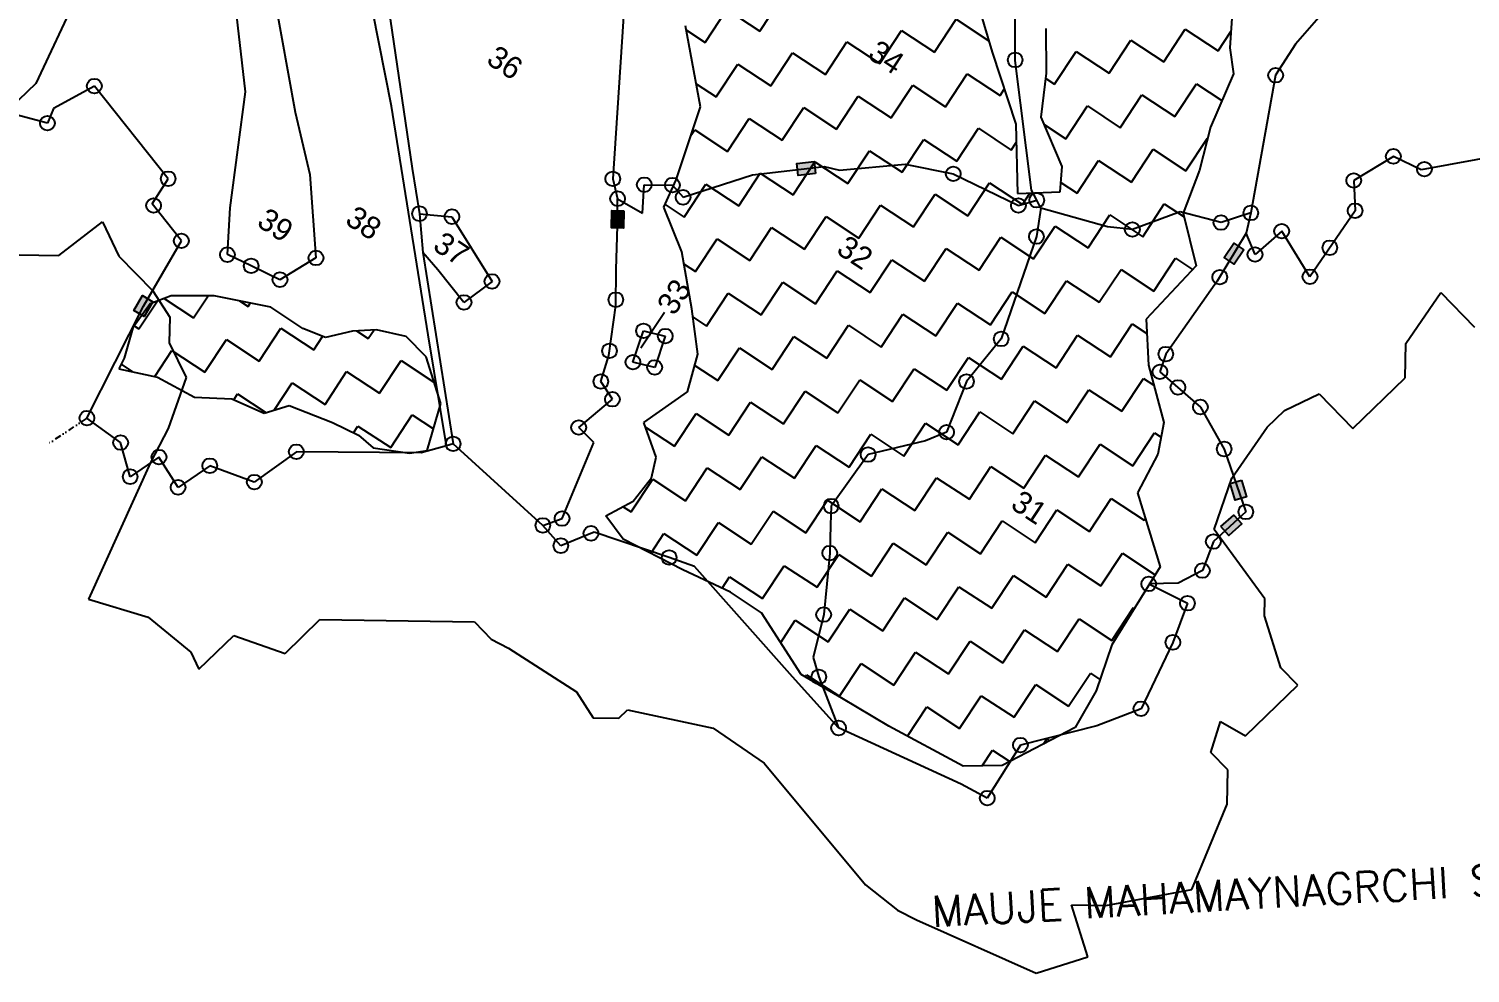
# Model space of a CAD drawing. Header units: metres. Extents: x 301361 to 304244, y 1956232 to 1958987.
# Drawn here: x 302078 to 303224, y 1956245 to 1956996 of the extents above; entities that cross this region are included whole.
import ezdxf

# ---------------------------------------------------------------- set-up
doc = ezdxf.new("R2010")
doc.units = ezdxf.units.M
doc.linetypes.add('DIVIDE', pattern=[1.25, 0.5, -0.25, 0, -0.25, 0, -0.25])
for name, color, linetype in [('POLY_HATCH', 12, 'Continuous'), ('POLY_PARCEL', 6, 'Continuous'), ('POLY_WATER', 4, 'Continuous'), ('TEXT_MAPOUT', 7, 'Continuous'), ('TEXT_PARCEL', 7, 'Continuous'), ('V_BOUND_LINE', 7, 'Continuous'), ('V_DIVIDE_LINE', 7, 'DIVIDE'), ('VILLAGE BOUNDRY', 15, 'Continuous')]:
    doc.layers.add(name, color=color, linetype=linetype)
doc.styles.get("Standard").update_dxf_attribs({"font": 'simplex.shx'})
doc.styles.add('TEXT_MAP', font='')
doc.styles.get('TEXT_MAP').set_extended_font_data('Kruti Dev 050')
doc.dimstyles.get("Standard").update_dxf_attribs({"dimtxt": 0.18, "dimasz": 0.18, "dimexe": 0.18, "dimexo": 0.0625, "dimgap": 0.09, "dimtad": 0, "dimtih": 1, "dimtoh": 1, "dimdec": 4, "dimzin": 0, "dimdsep": 46, "dimtxsty": 'Standard', "dimcen": 0.09, "dimadec": 0, "dimazin": 0, "dimtfac": 1, "dimtdec": 4, "dimtofl": 0, "dimtmove": 0, "dimatfit": 3, "dimfxl": 1, "dimtolj": 1, "dimtzin": 0, "dimarcsym": 0})

msp = doc.modelspace()

# ---------------------------------------------------------------- hatches: boundary and pattern name
for points in [[(302689, 1956888.8), (302690.1, 1956879.4), (302703.7, 1956881), (302702.6, 1956890.4)], [(302541.5, 1956837.7), (302551, 1956837.5), (302551.3, 1956851.2), (302541.9, 1956851.4)], [(303028.7, 1956814.2), (303036.6, 1956808.9), (303044.2, 1956820.3), (303036.4, 1956825.6)], [(302161.8, 1956772), (302170, 1956767.2), (302176.9, 1956779), (302168.7, 1956783.8)], [(303037.3, 1956621.1), (303046.4, 1956623.8), (303042.5, 1956637), (303033.4, 1956634.3)], [(303042.6, 1956602.3), (303036.3, 1956609.3), (303026.1, 1956600.2), (303032.4, 1956593.1)]]:
    msp.add_hatch(color=256).paths.add_polyline_path(points)

# ---------------------------------------------------------------- linework, layer by layer
for points in [[(302703.7, 1956881), (302690.1, 1956879.4), (302689, 1956888.8), (302702.6, 1956890.4)], [(302551.3, 1956851.2), (302551, 1956837.5), (302541.5, 1956837.7), (302541.9, 1956851.4)], [(303044.2, 1956820.3), (303036.6, 1956808.9), (303028.7, 1956814.2), (303036.4, 1956825.6)], [(302176.9, 1956779), (302170, 1956767.2), (302161.8, 1956772), (302168.7, 1956783.8)], [(303042.5, 1956637), (303046.4, 1956623.8), (303037.3, 1956621.1), (303033.4, 1956634.3)], [(303026.1, 1956600.2), (303036.3, 1956609.3), (303042.6, 1956602.3), (303032.4, 1956593.1)]]:
    msp.add_lwpolyline(points, close=True)
for centre in [(302862.5, 1956971.3), (303069.6, 1956959.1), (302130.4, 1956950.5), (302093.1, 1956921), (303163.2, 1956894.6), (303187.9, 1956884.4), (302189.1, 1956876.8), (302542.6, 1956876.7), (302567.6, 1956872), (302813.3, 1956880.7), (303131.7, 1956875.4), (302546.4, 1956860.9), (302590, 1956871.7), (302598.5, 1956862), (302177.5, 1956855.5), (302388.9, 1956849), (302865.1, 1956855.5), (302879.7, 1956859.7), (303049.9, 1956849.6), (303132.8, 1956851.3), (302414.7, 1956846.6), (303026.2, 1956841.9), (302199.6, 1956827.4), (302879.4, 1956830.8), (302955.7, 1956836.4), (303074.4, 1956835.1), (302236.2, 1956816.4), (303053.2, 1956816.5), (303112.7, 1956821.9), (302255.1, 1956807.5), (302306.6, 1956813.8), (302278, 1956796.5), (302446.6, 1956795.1), (303025.2, 1956798.5), (303096.9, 1956798.8), (302545, 1956780.5), (302424.3, 1956778.4), (302567, 1956755.8), (302584.3, 1956751.6), (302851.4, 1956749.4), (302540, 1956739.9), (302982.3, 1956737.3), (302558.6, 1956730.9), (302575.9, 1956726.7), (302977.6, 1956723.2), (302533.1, 1956715.5), (302823.8, 1956715.5), (302542.3, 1956701.4), (302991.9, 1956710.8), (303009.8, 1956695.2), (302124.5, 1956686.4), (302515.5, 1956678.9), (302151.3, 1956666.9), (302415.7, 1956665.9), (302808, 1956675.2), (302181.8, 1956655.4), (302291, 1956659.6), (302745.6, 1956657.4), (303028.7, 1956661.8), (302222.2, 1956648.5), (302158.9, 1956639.8), (302197, 1956631.3), (302257.6, 1956635.5), (302716.2, 1956616.4), (303045.9, 1956611.8), (302487, 1956601), (302502.3, 1956606.5), (302525.3, 1956594.7), (303020.1, 1956588.2), (302501.3, 1956584.9), (302587.4, 1956575.5), (302715.1, 1956579), (303011.4, 1956565.1), (302968.7, 1956554.5), (302710.3, 1956530.1), (302999.5, 1956539.1), (302987.9, 1956508), (302706.4, 1956480.6), (302962.6, 1956455.2), (302722.1, 1956439.9), (302866.7, 1956426.3), (302840.3, 1956384.1)]:
    msp.add_circle(centre, 5.87)
at = {"layer": 'POLY_HATCH', "ltscale": 10}
for p, q in [((302829.6, 1957027.2), (302844.1, 1956977.5)), ((303035.3, 1957012.5), (303033.2, 1956980.8)), ((302612.3, 1956934.1), (302600.5, 1956998.5)), ((302887.3, 1956960.8), (302887.1, 1956996.3)), ((303033.2, 1956980.8), (303036.1, 1956960.1)), ((302844.1, 1956977.5), (302863, 1956920.2)), ((302883.1, 1956925.8), (302887.3, 1956960.8)), ((303036.1, 1956960.1), (303017.7, 1956917.9)), ((302593, 1956876), (302612.3, 1956934.1)), ((302899.8, 1956886.5), (302883.1, 1956925.8)), ((302863, 1956920.2), (302864.3, 1956865)), ((303017.7, 1956917.9), (303009.2, 1956883.5)), ((302898.2, 1956866.3), (302899.8, 1956886.5)), ((303009.2, 1956883.5), (302996.2, 1956849.5)), ((302583.2, 1956854.1), (302593, 1956876)), ((302864.3, 1956865), (302898.2, 1956866.3)), ((302597.6, 1956818.7), (302583.2, 1956854.1)), ((302996.2, 1956849.5), (303006.3, 1956807.5)), ((302605.5, 1956773.4), (302597.6, 1956818.7)), ((303006.3, 1956807.5), (302966.6, 1956765.2)), ((302174.8, 1956777.4), (302160.9, 1956758.1)), ((302191.4, 1956783.6), (302174.8, 1956777.4)), ((302225.6, 1956783.7), (302191.4, 1956783.6)), ((302270.8, 1956774.5), (302225.6, 1956783.7)), ((302296.2, 1956757.7), (302270.8, 1956774.5)), ((302610.1, 1956737.3), (302605.5, 1956773.4)), ((302966.6, 1956765.2), (302968.5, 1956728.6)), ((302160.9, 1956758.1), (302154.2, 1956734.1)), ((302314.1, 1956750.4), (302296.2, 1956757.7)), ((302335.7, 1956755.5), (302314.1, 1956750.4)), ((302354.7, 1956756.7), (302335.7, 1956755.5)), ((302378.4, 1956751.2), (302354.7, 1956756.7)), ((302394.1, 1956735.2), (302378.4, 1956751.2)), ((302154.2, 1956734.1), (302149.8, 1956725.7)), ((302405.9, 1956697.9), (302394.1, 1956735.2)), ((302602.1, 1956707.2), (302610.1, 1956737.3)), ((302149.8, 1956725.7), (302180.7, 1956718.9)), ((302180.7, 1956718.9), (302210, 1956703)), ((302968.5, 1956728.6), (302980.7, 1956682.8)), ((302567.2, 1956683), (302602.1, 1956707.2)), ((302210, 1956703), (302239.8, 1956701.6)), ((302239.8, 1956701.6), (302265.4, 1956690.4)), ((302265.4, 1956690.4), (302285.4, 1956696.5)), ((302285.4, 1956696.5), (302319.8, 1956683)), ((302395, 1956660.7), (302405.9, 1956697.9)), ((302319.8, 1956683), (302340.4, 1956672.8)), ((302577.2, 1956655.2), (302567.2, 1956683)), ((302340.4, 1956672.8), (302352, 1956662.8)), ((302980.7, 1956682.8), (302975.9, 1956657.6)), ((302352, 1956662.8), (302381.1, 1956658.5)), ((302381.1, 1956658.5), (302395, 1956660.7)), ((302573.5, 1956638.8), (302577.2, 1956655.2)), ((302975.9, 1956657.6), (302959.9, 1956627)), ((302558.8, 1956620.2), (302573.5, 1956638.8)), ((302959.9, 1956627), (302977.7, 1956568)), ((302537, 1956608.6), (302558.8, 1956620.2)), ((302550.8, 1956590.1), (302537, 1956608.6)), ((302598.4, 1956565.7), (302550.8, 1956590.1)), ((302636.2, 1956547.8), (302598.4, 1956565.7)), ((302977.7, 1956568), (302939.3, 1956506.1)), ((302660.9, 1956531.6), (302636.2, 1956547.8)), ((302692.3, 1956482.5), (302660.9, 1956531.6)), ((302939.3, 1956506.1), (302926.9, 1956469.4)), ((302724.7, 1956463.6), (302692.3, 1956482.5)), ((302926.9, 1956469.4), (302910.1, 1956440.4)), ((302762, 1956441.3), (302724.7, 1956463.6)), ((302821.2, 1956409.4), (302762, 1956441.3)), ((302910.1, 1956440.4), (302852.3, 1956410.1)), ((302852.3, 1956410.1), (302821.2, 1956409.4))]:
    msp.add_line(p, q, dxfattribs=at)
at = {"layer": 'POLY_HATCH', "linetype": 'Continuous'}
for p, q in [((302659.4, 1956994.1), (302676.6, 1957020.2)), ((302616, 1956985.2), (302633.2, 1957011.3)), ((302633.2, 1957011.3), (302659.4, 1956994.1)), ((302601.1, 1956995), (302616, 1956985.2)), ((302754.9, 1956968.5), (302772.2, 1956994.7)), ((302772.2, 1956994.7), (302798.3, 1956977.4)), ((302798.3, 1956977.4), (302815.5, 1957003.6)), ((302815.5, 1957003.6), (302841.5, 1956986.4)), ((302980.6, 1956969.7), (302997.8, 1956995.8)), ((302997.8, 1956995.8), (303023.9, 1956978.6)), ((303023.9, 1956978.6), (303034.1, 1956994)), ((302711.6, 1956959.6), (302728.8, 1956985.8)), ((302728.8, 1956985.8), (302754.9, 1956968.5)), ((302937.2, 1956960.8), (302954.4, 1956986.9)), ((302954.4, 1956986.9), (302980.6, 1956969.7)), ((302668.3, 1956950.7), (302685.5, 1956976.9)), ((302685.5, 1956976.9), (302711.6, 1956959.6)), ((302893.9, 1956951.9), (302911.1, 1956978)), ((302911.1, 1956978), (302937.2, 1956960.8)), ((302624.9, 1956941.9), (302642.1, 1956968)), ((302642.1, 1956968), (302668.3, 1956950.7)), ((302807.2, 1956934.1), (302824.4, 1956960.2)), ((302824.4, 1956960.2), (302850.5, 1956943)), ((302609, 1956952.4), (302624.9, 1956941.9)), ((302763.8, 1956925.2), (302781.1, 1956951.3)), ((302781.1, 1956951.3), (302807.2, 1956934.1)), ((302850.5, 1956943), (302853.8, 1956948)), ((302886.8, 1956956.5), (302893.9, 1956951.9)), ((302989.4, 1956926.3), (303006.7, 1956952.4)), ((303006.7, 1956952.4), (303026.9, 1956939.1)), ((302720.5, 1956916.3), (302737.7, 1956942.4)), ((302737.7, 1956942.4), (302763.8, 1956925.2)), ((302946.1, 1956917.4), (302963.3, 1956943.6)), ((302963.3, 1956943.6), (302989.4, 1956926.3)), ((302633.8, 1956898.5), (302651, 1956924.6)), ((302651, 1956924.6), (302677.2, 1956907.4)), ((302677.2, 1956907.4), (302694.4, 1956933.5)), ((302694.4, 1956933.5), (302720.5, 1956916.3)), ((302902.8, 1956908.5), (302920, 1956934.7)), ((302920, 1956934.7), (302946.1, 1956917.4)), ((302604.7, 1956911.2), (302607.7, 1956915.7)), ((302607.7, 1956915.7), (302633.8, 1956898.5)), ((302816.1, 1956890.7), (302833.3, 1956916.9)), ((302833.3, 1956916.9), (302859.4, 1956899.6)), ((302885.7, 1956919.8), (302902.8, 1956908.5)), ((302772.7, 1956881.9), (302790, 1956908)), ((302790, 1956908), (302816.1, 1956890.7)), ((302859.4, 1956899.6), (302863.3, 1956905.6)), ((302998.3, 1956883), (303015.5, 1956909)), ((302686, 1956864.1), (302703.3, 1956890.2)), ((302703.3, 1956890.2), (302729.4, 1956873)), ((302729.4, 1956873), (302746.6, 1956899.1)), ((302746.6, 1956899.1), (302772.7, 1956881.9)), ((302911.7, 1956865.2), (302928.9, 1956891.3)), ((302928.9, 1956891.3), (302955, 1956874.1)), ((302955, 1956874.1), (302972.2, 1956900.2)), ((302972.2, 1956900.2), (302998.3, 1956883)), ((302642.7, 1956855.2), (302659.9, 1956881.3)), ((302659.9, 1956881.3), (302686, 1956864.1)), ((302599.4, 1956846.3), (302616.6, 1956872.4)), ((302616.6, 1956872.4), (302642.7, 1956855.2)), ((302825, 1956847.4), (302842.2, 1956873.5)), ((302842.2, 1956873.5), (302868.3, 1956856.3)), ((302898.8, 1956873.7), (302911.7, 1956865.2)), ((302584.2, 1956856.3), (302599.4, 1956846.3)), ((302738.3, 1956829.6), (302755.5, 1956855.7)), ((302755.5, 1956855.7), (302781.6, 1956838.5)), ((302781.6, 1956838.5), (302798.9, 1956864.6)), ((302798.9, 1956864.6), (302825, 1956847.4)), ((302868.3, 1956856.3), (302874.3, 1956865.4)), ((302963.9, 1956830.7), (302981.1, 1956856.9)), ((302981.1, 1956856.9), (302997, 1956846.4)), ((302694.9, 1956820.7), (302712.2, 1956846.8)), ((302712.2, 1956846.8), (302738.3, 1956829.6)), ((302920.6, 1956821.9), (302937.8, 1956848)), ((302937.8, 1956848), (302963.9, 1956830.7)), ((302651.6, 1956811.8), (302668.8, 1956837.9)), ((302668.8, 1956837.9), (302694.9, 1956820.7)), ((302877.2, 1956813), (302894.4, 1956839.1)), ((302894.4, 1956839.1), (302920.6, 1956821.9)), ((302608.3, 1956802.9), (302625.5, 1956829)), ((302625.5, 1956829), (302651.6, 1956811.8)), ((302790.5, 1956795.2), (302807.7, 1956821.3)), ((302807.7, 1956821.3), (302833.9, 1956804.1)), ((302833.9, 1956804.1), (302851.1, 1956830.2)), ((302851.1, 1956830.2), (302877.2, 1956813)), ((302747.2, 1956786.3), (302764.4, 1956812.4)), ((302764.4, 1956812.4), (302790.5, 1956795.2)), ((302972.8, 1956787.4), (302990, 1956813.5)), ((302990, 1956813.5), (303003.6, 1956804.6)), ((302599.4, 1956808.8), (302608.3, 1956802.9)), ((302703.8, 1956777.4), (302721.1, 1956803.5)), ((302721.1, 1956803.5), (302747.2, 1956786.3)), ((302929.4, 1956778.5), (302946.7, 1956804.6)), ((302946.7, 1956804.6), (302972.8, 1956787.4)), ((302660.5, 1956768.5), (302677.7, 1956794.6)), ((302677.7, 1956794.6), (302703.8, 1956777.4)), ((302842.8, 1956760.7), (302860, 1956786.8)), ((302860, 1956786.8), (302886.1, 1956769.6)), ((302886.1, 1956769.6), (302903.3, 1956795.7)), ((302903.3, 1956795.7), (302929.4, 1956778.5)), ((302165.9, 1956757.3), (302180.6, 1956779.6)), ((302186, 1956781.6), (302209.3, 1956766.2)), ((302209.3, 1956766.2), (302220.8, 1956783.7)), ((302245.8, 1956779.6), (302252.6, 1956775.1)), ((302252.6, 1956775.1), (302254.4, 1956777.8)), ((302617.2, 1956759.6), (302634.4, 1956785.7)), ((302634.4, 1956785.7), (302660.5, 1956768.5)), ((302799.4, 1956751.8), (302816.6, 1956777.9)), ((302816.6, 1956777.9), (302842.8, 1956760.7)), ((302606.4, 1956766.7), (302617.2, 1956759.6)), ((302756.1, 1956742.9), (302773.3, 1956769)), ((302773.3, 1956769), (302799.4, 1956751.8)), ((302162.1, 1956759.8), (302165.9, 1956757.3)), ((302261.5, 1956731.8), (302278.7, 1956757.9)), ((302278.7, 1956757.9), (302304.9, 1956740.7)), ((302338.9, 1956755.7), (302348.2, 1956749.6)), ((302348.2, 1956749.6), (302352.8, 1956756.6)), ((302712.7, 1956734), (302730, 1956760.2)), ((302730, 1956760.2), (302756.1, 1956742.9)), ((302895, 1956726.3), (302912.2, 1956752.4)), ((302912.2, 1956752.4), (302938.3, 1956735.2)), ((302938.3, 1956735.2), (302955.6, 1956761.3)), ((302955.6, 1956761.3), (302967.2, 1956753.6)), ((302218.2, 1956722.9), (302235.4, 1956749)), ((302235.4, 1956749), (302261.5, 1956731.8)), ((302304.9, 1956740.7), (302311.9, 1956751.3)), ((302626, 1956716.2), (302643.3, 1956742.4)), ((302643.3, 1956742.4), (302669.4, 1956725.1)), ((302669.4, 1956725.1), (302686.6, 1956751.3)), ((302686.6, 1956751.3), (302712.7, 1956734)), ((302851.7, 1956717.4), (302868.9, 1956743.5)), ((302868.9, 1956743.5), (302895, 1956726.3)), ((302151.7, 1956729.2), (302160.7, 1956723.3)), ((302178.4, 1956719.4), (302192.1, 1956740.1)), ((302192.1, 1956740.1), (302218.2, 1956722.9)), ((302357.1, 1956706.2), (302374.3, 1956732.3)), ((302374.3, 1956732.3), (302400.4, 1956715.1)), ((302808.3, 1956708.5), (302825.5, 1956734.6)), ((302825.5, 1956734.6), (302851.7, 1956717.4)), ((302313.8, 1956697.3), (302331, 1956723.4)), ((302331, 1956723.4), (302357.1, 1956706.2)), ((302607.7, 1956728.3), (302626, 1956716.2)), ((302765, 1956699.6), (302782.2, 1956725.7)), ((302782.2, 1956725.7), (302808.3, 1956708.5)), ((302947.2, 1956691.8), (302964.5, 1956717.9)), ((302964.5, 1956717.9), (302972.8, 1956712.5)), ((302273.3, 1956692.8), (302287.6, 1956714.5)), ((302287.6, 1956714.5), (302313.8, 1956697.3)), ((302400.4, 1956715.1), (302400.4, 1956715.1)), ((302678.3, 1956681.8), (302695.5, 1956707.9)), ((302695.5, 1956707.9), (302721.6, 1956690.7)), ((302721.6, 1956690.7), (302738.9, 1956716.8)), ((302738.9, 1956716.8), (302765, 1956699.6)), ((302903.9, 1956682.9), (302921.1, 1956709)), ((302921.1, 1956709), (302947.2, 1956691.8)), ((302241.2, 1956701), (302244.3, 1956705.6)), ((302244.3, 1956705.6), (302266.8, 1956690.8)), ((302634.9, 1956672.9), (302652.2, 1956699)), ((302652.2, 1956699), (302678.3, 1956681.8)), ((302860.6, 1956674), (302877.8, 1956700.2)), ((302877.8, 1956700.2), (302903.9, 1956682.9)), ((302366, 1956662.9), (302383.2, 1956689)), ((302383.2, 1956689), (302400, 1956677.9)), ((302591.6, 1956664), (302608.8, 1956690.1)), ((302608.8, 1956690.1), (302634.9, 1956672.9)), ((302817.2, 1956665.1), (302834.4, 1956691.3)), ((302834.4, 1956691.3), (302860.6, 1956674)), ((302336.4, 1956674.8), (302339.9, 1956680.1)), ((302339.9, 1956680.1), (302366, 1956662.9)), ((302568.6, 1956679.2), (302591.6, 1956664)), ((302730.5, 1956647.3), (302747.7, 1956673.5)), ((302747.7, 1956673.5), (302773.9, 1956656.2)), ((302773.9, 1956656.2), (302791.1, 1956682.4)), ((302791.1, 1956682.4), (302817.2, 1956665.1)), ((302956.1, 1956648.5), (302973.4, 1956674.6)), ((302973.4, 1956674.6), (302978.5, 1956671.2)), ((302687.2, 1956638.5), (302704.4, 1956664.6)), ((302704.4, 1956664.6), (302730.5, 1956647.3)), ((302912.8, 1956639.6), (302930, 1956665.7)), ((302930, 1956665.7), (302956.1, 1956648.5)), ((302643.8, 1956629.6), (302661.1, 1956655.7)), ((302661.1, 1956655.7), (302687.2, 1956638.5)), ((302869.4, 1956630.7), (302886.7, 1956656.8)), ((302886.7, 1956656.8), (302912.8, 1956639.6)), ((302557.2, 1956611.8), (302574.4, 1956637.9)), ((302574.4, 1956637.9), (302600.5, 1956620.7)), ((302600.5, 1956620.7), (302617.7, 1956646.8)), ((302617.7, 1956646.8), (302643.8, 1956629.6)), ((302782.8, 1956612.9), (302800, 1956639)), ((302800, 1956639), (302826.1, 1956621.8)), ((302826.1, 1956621.8), (302843.3, 1956647.9)), ((302843.3, 1956647.9), (302869.4, 1956630.7)), ((302739.4, 1956604), (302756.6, 1956630.1)), ((302756.6, 1956630.1), (302782.8, 1956612.9)), ((302550.8, 1956615.9), (302557.2, 1956611.8)), ((302696.1, 1956595.1), (302713.3, 1956621.2)), ((302713.3, 1956621.2), (302739.4, 1956604)), ((302921.7, 1956596.2), (302938.9, 1956622.4)), ((302938.9, 1956622.4), (302965, 1956605.1)), ((302609.4, 1956577.3), (302626.6, 1956603.4)), ((302626.6, 1956603.4), (302652.7, 1956586.2)), ((302652.7, 1956586.2), (302670, 1956612.3)), ((302670, 1956612.3), (302696.1, 1956595.1)), ((302835, 1956578.5), (302852.2, 1956604.6)), ((302852.2, 1956604.6), (302878.3, 1956587.3)), ((302878.3, 1956587.3), (302895.6, 1956613.5)), ((302895.6, 1956613.5), (302921.7, 1956596.2)), ((302965, 1956605.1), (302966.1, 1956606.7)), ((302572.9, 1956578.8), (302583.3, 1956594.5)), ((302583.3, 1956594.5), (302609.4, 1956577.3)), ((302791.7, 1956569.6), (302808.9, 1956595.7)), ((302808.9, 1956595.7), (302835, 1956578.5)), ((302748.3, 1956560.7), (302765.5, 1956586.8)), ((302765.5, 1956586.8), (302791.7, 1956569.6)), ((302661.6, 1956542.9), (302678.9, 1956569)), ((302678.9, 1956569), (302705, 1956551.8)), ((302705, 1956551.8), (302722.2, 1956577.9)), ((302722.2, 1956577.9), (302748.3, 1956560.7)), ((302887.2, 1956544), (302904.5, 1956570.1)), ((302904.5, 1956570.1), (302930.6, 1956552.9)), ((302930.6, 1956552.9), (302947.8, 1956579)), ((302947.8, 1956579), (302973.9, 1956561.8)), ((302629.5, 1956551), (302635.5, 1956560.1)), ((302635.5, 1956560.1), (302661.6, 1956542.9)), ((302843.9, 1956535.1), (302861.1, 1956561.2)), ((302861.1, 1956561.2), (302887.2, 1956544)), ((302800.6, 1956526.2), (302817.8, 1956552.3)), ((302817.8, 1956552.3), (302843.9, 1956535.1)), ((302713.9, 1956508.4), (302731.1, 1956534.5)), ((302731.1, 1956534.5), (302757.2, 1956517.3)), ((302757.2, 1956517.3), (302774.4, 1956543.4)), ((302774.4, 1956543.4), (302800.6, 1956526.2)), ((302939.5, 1956509.6), (302956.7, 1956535.7)), ((302956.7, 1956535.7), (302957.4, 1956535.2)), ((302676.1, 1956507.9), (302687.7, 1956525.6)), ((302687.7, 1956525.6), (302713.9, 1956508.4)), ((302896.1, 1956500.7), (302913.4, 1956526.8)), ((302913.4, 1956526.8), (302939.5, 1956509.6)), ((302852.8, 1956491.8), (302870, 1956517.9)), ((302870, 1956517.9), (302896.1, 1956500.7)), ((302766.1, 1956474), (302783.3, 1956500.1)), ((302783.3, 1956500.1), (302809.4, 1956482.9)), ((302809.4, 1956482.9), (302826.7, 1956509)), ((302826.7, 1956509), (302852.8, 1956491.8)), ((302722.8, 1956465.1), (302740, 1956491.2)), ((302740, 1956491.2), (302766.1, 1956474)), ((302695.6, 1956480.7), (302696.6, 1956482.3)), ((302696.6, 1956482.3), (302722.8, 1956465.1)), ((302905, 1956457.3), (302922.3, 1956483.4)), ((302922.3, 1956483.4), (302929.9, 1956478.4)), ((302818.3, 1956439.5), (302835.6, 1956465.6)), ((302835.6, 1956465.6), (302861.7, 1956448.4)), ((302861.7, 1956448.4), (302878.9, 1956474.5)), ((302878.9, 1956474.5), (302905, 1956457.3)), ((302776.8, 1956433.3), (302792.2, 1956456.8)), ((302792.2, 1956456.8), (302818.3, 1956439.5)), ((302885.3, 1956427.4), (302887.8, 1956431.2)), ((302887.8, 1956431.2), (302889.9, 1956429.8)), ((302836.2, 1956409.7), (302844.5, 1956422.3)), ((302844.5, 1956422.3), (302858.3, 1956413.2))]:
    msp.add_line(p, q, dxfattribs=at)
at = {"layer": 'POLY_PARCEL'}
for p, q in [((302253.4, 1957130.8), (302290.2, 1956929.7)), ((302862.5, 1956970.9), (302862.8, 1957076.8)), ((302250.6, 1956945.9), (302238.6, 1957051.2)), ((303142.1, 1957049.1), (303085.5, 1956983.7)), ((302552.7, 1957028.9), (302542.6, 1956876.7)), ((303085.5, 1956983.7), (303069.6, 1956959.1)), ((302875.6, 1956867.7), (302862.5, 1956970.9)), ((303069.6, 1956959.1), (303049.9, 1956849.6)), ((302238.3, 1956853.6), (302250.6, 1956945.9)), ((302290.2, 1956929.7), (302301.6, 1956880.1)), ((302301.6, 1956880.1), (302306.6, 1956813.8)), ((302598.5, 1956862), (302653.7, 1956879.8)), ((302653.7, 1956879.8), (302710.6, 1956886.6)), ((302710.6, 1956886.6), (302722.8, 1956883.5)), ((302722.8, 1956883.5), (302775.1, 1956888.5)), ((302775.1, 1956888.5), (302813.3, 1956880.7)), ((302813.3, 1956880.7), (302865.1, 1956855.5)), ((302542.6, 1956876.7), (302546.4, 1956860.9)), ((302566.2, 1956849.3), (302567.6, 1956872)), ((302567.6, 1956872), (302590, 1956871.7)), ((302590, 1956871.7), (302598.5, 1956862)), ((302879.7, 1956859.7), (302875.6, 1956867.7)), ((302546.4, 1956860.9), (302566.2, 1956849.3)), ((302546.4, 1956839.3), (302546.4, 1956860.9)), ((302865.1, 1956855.5), (302879.7, 1956859.7)), ((302882.9, 1956853.5), (302879.7, 1956859.7)), ((302236.2, 1956816.4), (302238.3, 1956853.6)), ((302388.9, 1956849), (302414.7, 1956846.6)), ((302414.7, 1956846.6), (302446.6, 1956795.1)), ((302882.9, 1956853.5), (302879.4, 1956830.8)), ((302935.8, 1956838.5), (302882.9, 1956853.5)), ((302993.8, 1956850.4), (302955.7, 1956836.4)), ((303026.2, 1956841.9), (302993.8, 1956850.4)), ((303049.9, 1956849.6), (303026.2, 1956841.9)), ((303049.9, 1956849.6), (303046.2, 1956833.4)), ((302545.3, 1956804.7), (302546.4, 1956839.3)), ((302955.7, 1956836.4), (302935.8, 1956838.5)), ((302879.4, 1956830.8), (302851.4, 1956749.4)), ((302255.1, 1956807.5), (302236.2, 1956816.4)), ((302306.6, 1956813.8), (302278, 1956796.5)), ((302403.5, 1956804.2), (302391.7, 1956818.2)), ((302278, 1956796.5), (302255.1, 1956807.5)), ((302424.3, 1956778.4), (302403.5, 1956804.2)), ((302544.9, 1956776), (302545.3, 1956804.7)), ((302446.6, 1956795.1), (302424.3, 1956778.4)), ((302539.5, 1956736.2), (302544.9, 1956776)), ((302558.6, 1956730.9), (302567, 1956755.8)), ((302567, 1956755.8), (302584.3, 1956751.6)), ((302584.3, 1956751.6), (302575.9, 1956726.7)), ((302851.4, 1956749.4), (302823.8, 1956715.5)), ((302533.1, 1956715.5), (302539.5, 1956736.2)), ((302575.9, 1956726.7), (302558.6, 1956730.9)), ((302542.3, 1956701.4), (302533.1, 1956715.5)), ((302823.8, 1956715.5), (302808, 1956675.2)), ((302515.5, 1956678.9), (302542.3, 1956701.4)), ((302527.6, 1956666.9), (302515.5, 1956678.9)), ((302808, 1956675.2), (302791.3, 1956668.2)), ((302502.3, 1956606.5), (302527.6, 1956666.9)), ((302791.3, 1956668.2), (302745.6, 1956657.4)), ((302745.6, 1956657.4), (302716.2, 1956616.4)), ((302716.2, 1956616.4), (302715.7, 1956601.5)), ((302487, 1956601), (302502.3, 1956606.5)), ((302715.7, 1956601.5), (302715.1, 1956579)), ((302715.1, 1956579), (302710.3, 1956530.1)), ((302710.3, 1956530.1), (302702, 1956496)), ((302702, 1956496), (302706.4, 1956480.6)), ((302706.4, 1956480.6), (302722.1, 1956439.9))]:
    msp.add_line(p, q, dxfattribs=at)
at = {"layer": 'POLY_WATER'}
for p, q in [((302361.4, 1957032.2), (302383.2, 1956884.8)), ((302366.6, 1956934.5), (302351.8, 1957009.6)), ((302395.7, 1956752.7), (302366.6, 1956934.5)), ((302383.2, 1956884.8), (302388.9, 1956849)), ((302388.9, 1956849), (302391.7, 1956818.2)), ((302391.7, 1956818.2), (302415.7, 1956665.9)), ((302410.3, 1956664.4), (302395.7, 1956752.7))]:
    msp.add_line(p, q, dxfattribs=at)
at = {"layer": 'V_BOUND_LINE'}
for p, q in [((302130.4, 1956950.5), (302098, 1956932.6)), ((302189.1, 1956876.8), (302130.4, 1956950.5)), ((302093.1, 1956921), (302038.4, 1956935.6)), ((302098, 1956932.6), (302093.1, 1956921)), ((303163.2, 1956894.6), (303131.7, 1956875.4)), ((303185.2, 1956883.9), (303163.2, 1956894.6)), ((303260.5, 1956897.8), (303185.2, 1956883.9)), ((302176.3, 1956856.9), (302189.1, 1956876.8)), ((303131.7, 1956875.4), (303132.8, 1956851.3)), ((302199.6, 1956827.4), (302176.3, 1956856.9)), ((303132.8, 1956851.3), (303096.9, 1956798.8)), ((303046.2, 1956833.4), (303023.2, 1956795.2)), ((303053.2, 1956816.5), (303046.2, 1956833.4)), ((303074.4, 1956835.1), (303053.2, 1956816.5)), ((303096.9, 1956798.8), (303074.4, 1956835.1)), ((302169.4, 1956775.5), (302199.6, 1956827.4)), ((303023.2, 1956795.2), (302982.3, 1956737.3)), ((302124.5, 1956686.4), (302169.4, 1956775.5)), ((302982.3, 1956737.3), (302977.6, 1956723.2)), ((302977.6, 1956723.2), (303009.8, 1956695.2)), ((303009.8, 1956695.2), (303028.7, 1956661.8)), ((302151.3, 1956666.9), (302124.5, 1956686.4)), ((302158.9, 1956639.8), (302151.3, 1956666.9)), ((302410.3, 1956664.4), (302390.3, 1956658.7)), ((302415.7, 1956665.9), (302410.3, 1956664.4)), ((302487, 1956601), (302415.7, 1956665.9)), ((303028.7, 1956661.8), (303045.9, 1956611.8)), ((302181.8, 1956655.4), (302158.9, 1956639.8)), ((302197, 1956631.3), (302181.8, 1956655.4)), ((302222.2, 1956648.5), (302197, 1956631.3)), ((302257.6, 1956635.5), (302222.2, 1956648.5)), ((302291, 1956659.6), (302257.6, 1956635.5)), ((302390.3, 1956658.7), (302291, 1956659.6)), ((303045.9, 1956611.8), (303020.1, 1956588.2)), ((302501.3, 1956584.9), (302487, 1956601)), ((302527.8, 1956595.7), (302501.3, 1956584.9)), ((302587.4, 1956575.5), (302527.8, 1956595.7)), ((303020.1, 1956588.2), (303011.4, 1956565.1)), ((302607.5, 1956568.3), (302587.4, 1956575.5)), ((302685.4, 1956480.7), (302607.5, 1956568.3)), ((303011.4, 1956565.1), (302992.1, 1956555)), ((302992.1, 1956555), (302968.7, 1956554.5)), ((302968.7, 1956554.5), (302999.5, 1956539.1)), ((302999.5, 1956539.1), (302987.9, 1956508)), ((302987.9, 1956508), (302962.6, 1956455.2)), ((302722.1, 1956439.9), (302685.4, 1956480.7)), ((302962.6, 1956455.2), (302927.4, 1956441.5)), ((302819.7, 1956395.2), (302722.1, 1956439.9)), ((302927.4, 1956441.5), (302866.7, 1956426.3)), ((302866.7, 1956426.3), (302840.3, 1956384.1)), ((302840.3, 1956384.1), (302819.7, 1956395.2))]:
    msp.add_line(p, q, dxfattribs=at)
at = {"layer": 'V_DIVIDE_LINE', "ltscale": 10}
msp.add_line((302124.5, 1956686.4), (302093.6, 1956665.8), dxfattribs=at)
at = {"layer": 'VILLAGE BOUNDRY'}
for p, q in [((302119, 1957027.2), (302083.8, 1956952.6)), ((302083.8, 1956952.6), (302056.1, 1956925.7)), ((302102.3, 1956815.8), (302136.8, 1956842.6)), ((302136.8, 1956842.6), (302150, 1956815.1)), ((302054.5, 1956816.5), (302102.3, 1956815.8)), ((302150, 1956815.1), (302177, 1956787.5)), ((302177, 1956787.5), (302190.3, 1956766.8)), ((303173, 1956745.8), (303200.9, 1956786.3)), ((303200.9, 1956786.3), (303227.8, 1956758.6)), ((302190.3, 1956766.8), (302190, 1956746.3)), ((302190, 1956746.3), (302203.3, 1956718.8)), ((303172.6, 1956718.5), (303173, 1956745.8)), ((302203.3, 1956718.8), (302189, 1956678.1)), ((303131.1, 1956678.1), (303172.6, 1956718.5)), ((303076.7, 1956692.5), (303104.2, 1956705.8)), ((303104.2, 1956705.8), (303131.1, 1956678.1)), ((303062.8, 1956679.1), (303076.7, 1956692.5)), ((302189, 1956678.1), (302175, 1956651)), ((303034.9, 1956638.5), (303062.8, 1956679.1)), ((302175, 1956651), (302125.7, 1956542.4)), ((303020.7, 1956597.8), (303034.9, 1956638.5)), ((303060.9, 1956542.6), (303020.7, 1956597.8)), ((302125.7, 1956542.4), (302173.2, 1956528.1)), ((303060.7, 1956529), (303060.9, 1956542.6)), ((302173.2, 1956528.1), (302207, 1956500.3)), ((302282, 1956499.2), (302309.7, 1956526.1)), ((302309.7, 1956526.1), (302432.6, 1956524.4)), ((302432.6, 1956524.4), (302446, 1956510.5)), ((303073.7, 1956487.8), (303060.7, 1956529)), ((302213.6, 1956486.6), (302241.3, 1956513.5)), ((302241.3, 1956513.5), (302282, 1956499.2)), ((302207, 1956500.3), (302213.6, 1956486.6)), ((302446, 1956510.5), (302459.6, 1956503.5)), ((302459.6, 1956503.5), (302513.7, 1956468.6)), ((303087.2, 1956474), (303073.7, 1956487.8)), ((302513.7, 1956468.6), (302527, 1956447.9)), ((303045.6, 1956433.6), (303087.2, 1956474)), ((302547.5, 1956447.6), (302554.4, 1956454.3)), ((302554.4, 1956454.3), (302622.5, 1956439.7)), ((302527, 1956447.9), (302547.5, 1956447.6)), ((303018.1, 1956420.3), (303025.8, 1956445.1)), ((303025.8, 1956445.1), (303045.6, 1956433.6)), ((302622.5, 1956439.7), (302663, 1956411.8)), ((303031.6, 1956406.5), (303018.1, 1956420.3)), ((302663, 1956411.8), (302743.5, 1956315.1)), ((303031.2, 1956379.2), (303031.6, 1956406.5)), ((303002.9, 1956311.3), (303031.2, 1956379.2)), ((302743.5, 1956315.1), (302769, 1956295.1)), ((302934.5, 1956298.7), (303002.9, 1956311.3)), ((302769, 1956295.1), (302784.1, 1956287.2)), ((302920.2, 1956257.9), (302907.2, 1956299.1)), ((302907.2, 1956299.1), (302934.5, 1956298.7)), ((302784.1, 1956287.2), (302879.1, 1956244.9)), ((302879.1, 1956244.9), (302920.2, 1956257.9))]:
    msp.add_line(p, q, dxfattribs=at)

# ---------------------------------------------------------------- texts
at = {"layer": 'TEXT_MAPOUT'}
msp.add_text('MAUJE MAHAMAYNAGRCHI SHIV', height=24.635, rotation=3.2353, dxfattribs=at).set_placement((302796.8, 1956281.5))
at = {"layer": 'TEXT_PARCEL', "style": 'TEXT_MAP'}
for s, rotation, p in [('36', 326.598, (302441.1, 1956969.1)), ('34', 326.598, (302744.3, 1956973.4)), ('39', 326.598, (302258.6, 1956839.9)), ('38', 326.598, (302328.8, 1956841.6)), ('37', 326.598, (302398.5, 1956821)), ('32', 326.598, (302719.4, 1956818)), ('33', 56.598, (302591.4, 1956767.1)), ('31', 326.598, (302857.9, 1956615.3))]:
    msp.add_text(s, height=17.74, rotation=rotation, dxfattribs=at).set_placement(p)

# ---------------------------------------------------------------- leaders
msp.add_leader([(302583.7, 1956770.5), (302565, 1956742.1)], dimstyle='Standard', override={"dimtxt": 2.5, "dimasz": 2.5, "dimexe": 1.25, "dimexo": 0.625, "dimgap": 0.625, "dimtad": 1, "dimtih": 0, "dimtoh": 0, "dimzin": 8, "dimcen": 2.5, "dimtofl": 1})

doc.saveas('drawing.dxf')
